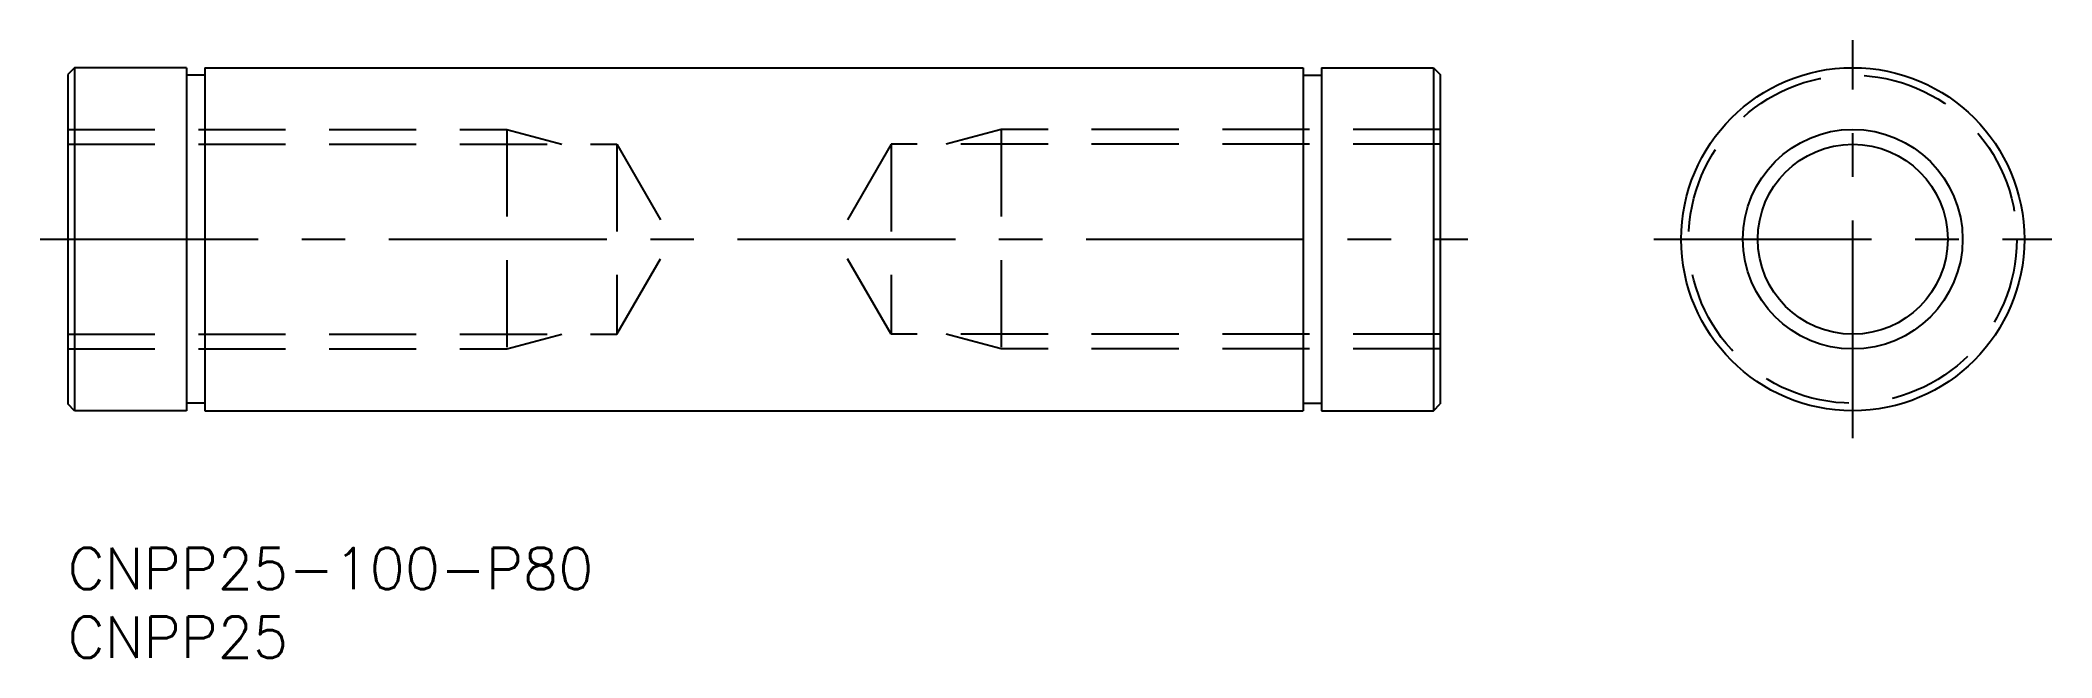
# Model space of a CAD drawing. Extents: x -2 to 145, y -8 to 37.
import ezdxf

# ---------------------------------------------------------------- set-up
doc = ezdxf.new("R2010")
doc.units = 0
doc.header["$LTSCALE"] = 0.5
doc.linetypes.add('CENTER', pattern=[50.8, 31.75, -6.35, 6.35, -6.35])
doc.linetypes.add('DASHED', pattern=[19.05, 12.7, -6.35])
for name, color, linetype in [('MSM_CENTER', 1, 'CENTER'), ('MSM_CONTINUOUS', 7, 'CONTINUOUS'), ('MSM_DASHED', 4, 'DASHED'), ('MSM_NARROW', 5, 'CONTINUOUS'), ('MSM_PART_NUMBER', 7, 'CONTINUOUS')]:
    doc.layers.add(name, color=color, linetype=linetype)
doc.styles.get("Standard").update_dxf_attribs({"font": 'txt.shx', "height": 3, "bigfont": 'bigfont.shx'})

# ---------------------------------------------------------------- blocks, each defined once
blk = doc.blocks.new('*U3')
at = {"layer": 'MSM_PART_NUMBER'}
blk.add_text('CNPP25-100-P80', height=3, dxfattribs=at).set_placement((0, -3))
blk = doc.blocks.new('*U4')
at = {"layer": 'MSM_PART_NUMBER'}
blk.add_text('CNPP25', height=3, dxfattribs=at).set_placement((0, -8))

msp = doc.modelspace()

# ---------------------------------------------------------------- linework, layer by layer
at = {"layer": 'MSM_CENTER'}
for p, q in [((130.05, 8), (130.05, 37)), ((-2, 22.5), (102, 22.5)), ((115.55, 22.5), (144.55, 22.5))]:
    msp.add_line(p, q, dxfattribs=at)
at = {"layer": 'MSM_CONTINUOUS'}
for p, q in [((0.5, 35), (0, 34.5)), ((0, 34.5), (0, 10.5)), ((0.5, 35), (0.5, 10)), ((8.65, 35), (0.5, 35)), ((8.65, 35), (8.65, 10)), ((10, 34.45), (8.65, 34.45)), ((10, 35), (90, 35)), ((10, 35), (10, 10)), ((90, 35), (90, 10)), ((90, 34.45), (91.35, 34.45)), ((91.35, 35), (91.35, 10)), ((91.35, 35), (99.5, 35)), ((99.5, 35), (100, 34.5)), ((99.5, 35), (99.5, 10)), ((100, 34.5), (100, 10.5)), ((0.5, 10), (0, 10.5)), ((10, 10.55), (8.65, 10.55)), ((90, 10.55), (91.35, 10.55)), ((99.5, 10), (100, 10.5)), ((8.65, 10), (0.5, 10)), ((10, 10), (90, 10)), ((91.35, 10), (99.5, 10))]:
    msp.add_line(p, q, dxfattribs=at)
for radius in [12.5, 6.92]:
    msp.add_circle((130.05, 22.5), radius, dxfattribs=at)
at = {"layer": 'MSM_DASHED'}
for p, q in [((0, 30.5), (32, 30.5)), ((0, 29.42), (40.01, 29.42)), ((32, 30.5), (32, 14.5)), ((32, 30.5), (36, 29.42)), ((40.01, 29.42), (40.01, 15.58)), ((40.01, 29.42), (44, 22.5)), ((59.99, 29.42), (56, 22.5)), ((100, 29.42), (59.99, 29.42)), ((59.99, 29.42), (59.99, 15.58)), ((68, 30.5), (64, 29.42)), ((100, 30.5), (68, 30.5)), ((68, 30.5), (68, 14.5)), ((40.01, 15.58), (44, 22.5)), ((59.99, 15.58), (56, 22.5)), ((0, 15.58), (40.01, 15.58)), ((32, 14.5), (36, 15.58)), ((100, 15.58), (59.99, 15.58)), ((68, 14.5), (64, 15.58)), ((0, 14.5), (32, 14.5)), ((100, 14.5), (68, 14.5))]:
    msp.add_line(p, q, dxfattribs=at)
msp.add_circle((130.05, 22.5), 11.95, dxfattribs=at)
at = {"layer": 'MSM_NARROW'}
msp.add_circle((130.05, 22.5), 8, dxfattribs=at)

# ---------------------------------------------------------------- block references
at = {"layer": 'MSM_CONTINUOUS'}
for name in ['*U3', '*U4']:
    msp.add_blockref(name, (0, 0), dxfattribs=at)

doc.saveas('drawing.dxf')
